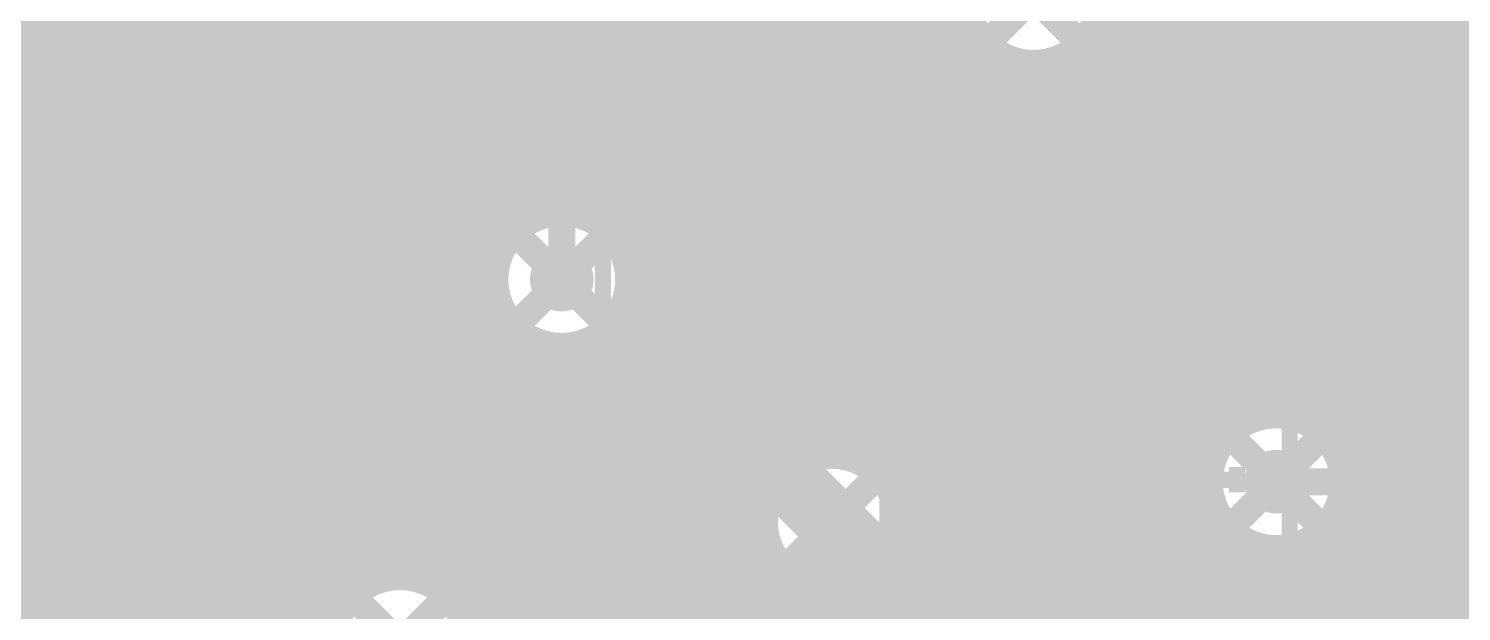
# Model space of a CAD drawing. Extents: x -3 to 92, y -53 to 125.
# Drawn here: x 40.06 to 53.56, y 66.6 to 72.09 of the extents above; entities that cross this region are included whole.
import ezdxf

# ---------------------------------------------------------------- set-up
doc = ezdxf.new("R2010")
doc.units = 0
doc.header["$MEASUREMENT"] = 0
doc.layers.get('0').update_dxf_attribs({"linetype": 'CONTINUOUS'})
for name, color, linetype in [('23-325-0_AST', 7, 'CONTINUOUS'), ('23-325-0_BOT', 7, 'CONTINUOUS'), ('23-325-0_DRD', 2, 'CONTINUOUS'), ('23-325-0_IN1', 4, 'CONTINUOUS'), ('23-325-0_IN2', 3, 'CONTINUOUS'), ('23-325-0_SMT', 10, 'CONTINUOUS'), ('23-325-0_SPT', 14, 'CONTINUOUS'), ('23-325-0_SST', 9, 'CONTINUOUS'), ('23-325-0_TOP', 12, 'CONTINUOUS'), ('THRUHOLE_TAP', 8, 'CONTINUOUS')]:
    doc.layers.add(name, color=color, linetype=linetype)

# ---------------------------------------------------------------- blocks, each defined once
blk = doc.blocks.new('ROUND_68')
at = {"const_width": 0.29972}
blk.add_lwpolyline([(-0.14986, 0, 1), (0.14986, 0, 1)], format="xyb", close=True, dxfattribs=at)
blk = doc.blocks.new('ROUND_78')
at = {"const_width": 0.29972}
blk.add_lwpolyline([(-0.14986, 0, 1), (0.14986, 0, 1)], format="xyb", close=True, dxfattribs=at)
blk = doc.blocks.new('RECTANGLE_7')
blk.add_solid([(0.4064, 0.4826), (0.4064, -0.4826), (-0.4064, 0.4826), (-0.4064, -0.4826)])
blk = doc.blocks.new('RECTANGLE_40')
blk.add_solid([(0.635, 0.508), (0.635, -0.508), (-0.635, 0.508), (-0.635, -0.508)])
blk = doc.blocks.new('RECTANGLE_42')
blk.add_solid([(0.9017, 0.508), (0.9017, -0.508), (-0.9017, 0.508), (-0.9017, -0.508)])
blk = doc.blocks.new('RECTANGLE_48')
blk.add_solid([(0.65024, 0.44958), (0.65024, -0.44958), (-0.65024, 0.44958), (-0.65024, -0.44958)])
blk = doc.blocks.new('RECTANGLE_53')
blk.add_solid([(0.65024, 0.29972), (0.65024, -0.29972), (-0.65024, 0.29972), (-0.65024, -0.29972)])
blk = doc.blocks.new('ROUND_84')
at = {"const_width": 0.10033}
blk.add_lwpolyline([(-0.050164, 0, 1), (0.050164, 0, 1)], format="xyb", close=True, dxfattribs=at)

msp = doc.modelspace()

# ---------------------------------------------------------------- linework, layer by layer
at = {"layer": '23-325-0_AST'}
for points, const_width in [([(56.261, 69.088), (51.689, 69.088), (51.689, 70.866), (51.943, 71.12), (51.689, 71.374), (51.689, 73.152), (56.261, 73.152), (56.261, 69.088)], 0.1524), ([(38.354, 71.9836), (42.164, 71.9836), (42.164, 68.961), (37.8206, 68.961), (37.8206, 71.4502), (38.354, 71.9836)], 0.20066), ([(47.1805, 71.9455), (44.2595, 71.9455), (44.2595, 70.3072), (47.1805, 70.3072), (47.1805, 71.9455)], 0.1524), ([(53.79974, 71.73722), (53.62956, 71.79818), (53.45938, 71.79818), (53.29174, 71.73722), (53.29174, 71.38162), (53.45938, 71.3232), (53.62956, 71.3232), (53.79974, 71.38162), (53.79974, 71.73722), (53.96738, 71.79818), (54.13756, 71.79818), (54.30774, 71.73722), (54.30774, 71.38162), (54.13756, 71.3232), (53.96738, 71.3232), (53.79974, 71.38162)], 0.1524), ([(44.50334, 71.15556), (44.85894, 71.15556), (44.97832, 71.32574), (44.97832, 71.49592), (44.85894, 71.66356), (44.50334, 71.66356), (44.50334, 70.64756)], 0.1524), ([(45.75556, 71.15556), (45.39996, 71.15556), (45.34154, 71.32574), (45.34154, 71.49592), (45.39996, 71.66356), (45.75556, 71.66356), (45.81652, 71.49592), (45.81652, 71.32574), (45.57776, 70.64756)], 0.1524), ([(46.65472, 70.64756), (46.17974, 70.64756), (46.65472, 71.32574), (46.65472, 71.49592), (46.59376, 71.66356), (46.23816, 71.66356), (46.17974, 71.49592)], 0.1524), ([(44.80052, 71.15556), (44.97832, 70.64756)], 0.1524), ([(40.19804, 69.84238), (40.19804, 70.85838), (40.07866, 70.6882)], 0.1524), ([(54.13756, 70.485), (54.30774, 70.54342), (54.30774, 70.78218), (54.13756, 70.8406), (53.96738, 70.95998), (53.45938, 70.95998), (53.29174, 70.89902), (53.29174, 70.54342), (53.45938, 70.485), (54.13756, 70.485)], 0.1524), ([(41.15562, 70.1802), (40.68064, 70.1802), (40.91686, 70.85838), (41.03624, 70.85838), (41.03624, 69.84238)], 0.1524), ([(40.31742, 69.84238), (40.07866, 69.84238)], 0.1524), ([(44.65066, 68.57746), (44.8564, 68.77304), (48.15332, 68.77304), (48.15332, 64.57696), (44.54906, 64.57696), (44.54906, 68.47586), (44.65066, 68.57746)], 0.1524), ([(51.943, 68.707), (51.943, 63.373), (54.737, 63.373), (54.737, 68.707), (51.943, 68.707)], 0.1524), ([(46.26102, 67.4116), (46.26102, 67.7672), (46.42866, 67.82816), (46.59884, 67.82816), (46.76902, 67.7672), (46.76902, 67.4116), (46.59884, 67.35318), (46.42866, 67.35318), (45.75302, 67.5894)], 0.1524), ([(53.71084, 67.32778), (52.69484, 67.32778), (52.86248, 67.2084)], 0.1524), ([(46.76902, 66.87058), (45.75302, 66.87058), (45.92066, 66.7512)], 0.1524), ([(46.76902, 66.98996), (46.76902, 66.7512)], 0.1524), ([(32.40532, 64.54394), (32.40532, 66.69532), (41.25468, 66.69532), (41.25468, 61.30544), (40.60444, 61.30544), (40.60444, 66.24574), (40.005, 65.64376), (33.655, 65.64376)], 0.1524), ([(53.71084, 66.43116), (53.54066, 66.31178), (53.37048, 66.25336), (53.03266, 66.25336), (52.86248, 66.31178), (52.69484, 66.43116), (52.69484, 66.548), (52.86248, 66.66738), (53.03266, 66.7258), (53.37048, 66.7258), (53.54066, 66.66738), (53.71084, 66.548), (53.71084, 66.43116)], 0.1524)]:
    msp.add_lwpolyline(points, dxfattribs=dict(at, const_width=const_width))
at = {"layer": '23-325-0_BOT'}
for points, const_width in [([(41.275, 124.46), (41.275, 50.41646)], 0.254), ([(41.5036, 124.46), (41.5036, 46.101)], 0.254), ([(41.7322, 124.46), (41.7322, 46.101)], 0.254), ([(41.9608, 124.46), (41.9608, 46.101)], 0.254), ([(42.1894, 124.46), (42.1894, 49.68748)], 0.254), ([(42.418, 124.46), (42.418, 50.03038)], 0.254), ([(46.5328, 124.46), (46.5328, 62.09284)], 0.254), ([(48.133, 124.46), (48.133, 67.83832)], 0.254), ([(48.3616, 124.46), (48.3616, 50.2158)], 0.254), ([(48.5902, 124.46), (48.5902, 63.90386)], 0.254), ([(48.8188, 124.46), (48.8188, 64.19596)], 0.254), ([(50.1904, 124.46), (50.1904, 64.99606)], 0.254), ([(50.419, 124.46), (50.419, 59.25058)], 0.254), ([(43.7896, 121.75998), (43.7896, 66.88074)], 0.254), ([(52.0192, 121.72188), (52.0192, 68.4149)], 0.254), ([(52.2478, 121.5771), (52.2478, 68.2752)], 0.254), ([(52.4764, 121.49836), (52.4764, 67.80276)], 0.254), ([(40.894, 39.116), (40.894, 50.165), (40.259, 50.8), (40.259, 107.823), (40.64, 108.204), (40.64, 109.22)], 0.254), ([(41.0464, 107.99318), (41.0464, 50.65776)], 0.254), ([(40.8178, 107.7341), (40.8178, 50.88636)], 0.254), ([(40.7162, 107.6325), (40.7162, 50.98796)], 0.254), ([(52.705, 84.46262), (52.705, 67.57416)], 0.254), ([(44.958, 80.772), (45.847, 79.883), (45.847, 51.562), (46.482, 50.927), (46.482, 45.72)], 0.254), ([(51.181, 80.645), (51.181, 67.056), (52.197, 66.04), (52.197, 49.403), (53.975, 47.625), (53.975, 39.624), (53.594, 39.243), (53.594, 38.227)], 0.254), ([(51.7906, 80.48498), (51.7906, 68.44792)], 0.254), ([(50.6476, 80.30972), (50.6476, 59.07786)], 0.254), ([(50.7238, 80.21066), (50.7238, 67.056)], 0.254), ([(51.6382, 80.21066), (51.6382, 68.42252)], 0.254), ([(46.3042, 79.883), (46.3042, 62.01918)], 0.254), ([(55.118, 38.989), (54.991, 39.116), (54.991, 48.133), (53.34, 49.784), (53.34, 75.057), (54.356, 76.073), (54.356, 77.47)], 0.254), ([(45.0088, 75.6412), (45.0088, 73.3552), (44.323, 72.6694), (44.323, 69.469), (45.339, 68.453), (45.339, 53.086), (44.069, 51.816), (44.069, 46.228), (43.18, 45.339)], 0.254), ([(46.7614, 75.40498), (46.7614, 62.0776)], 0.254), ([(47.9044, 75.22972), (47.9044, 68.0212)], 0.254), ([(46.99, 75.06208), (46.99, 67.564)], 0.254), ([(52.8828, 75.057), (52.8828, 67.39636)], 0.254), ([(47.2186, 74.95286), (47.2186, 67.93992)], 0.254), ([(47.4472, 74.94016), (47.4472, 68.0593)], 0.254), ([(47.6758, 75.01382), (47.6758, 68.08216)], 0.254), ([(42.6466, 74.17562), (42.6466, 69.20484)], 0.254), ([(42.8752, 73.98512), (42.8752, 69.39788)], 0.254), ([(43.561, 74.0664), (43.561, 69.31406)], 0.254), ([(43.1038, 73.92162), (43.1038, 69.46138)], 0.254), ([(43.3324, 73.94448), (43.3324, 69.43852)], 0.254), ([(43.8658, 72.6694), (43.8658, 69.469)], 0.254), ([(43.8658, 72.009), (40.7162, 72.009)], 0.254), ([(49.02708, 72.009), (46.3042, 72.009)], 0.254), ([(49.0474, 71.9836), (49.0474, 64.42456)], 0.254), ([(50.7238, 72.009), (50.03038, 72.009)], 0.254), ([(52.8828, 72.009), (51.6382, 72.009)], 0.254), ([(49.276, 71.81342), (49.276, 64.88684)], 0.254), ([(49.9618, 71.93026), (49.9618, 65.12052)], 0.254), ([(43.8658, 71.7804), (40.7162, 71.7804)], 0.254), ([(49.36998, 71.7804), (46.3042, 71.7804)], 0.254), ([(49.5046, 71.76008), (49.5046, 65.07988)], 0.254), ([(50.7238, 71.7804), (49.68748, 71.7804)], 0.254), ([(49.7332, 71.7931), (49.7332, 65.14338)], 0.254), ([(52.8828, 71.7804), (51.6382, 71.7804)], 0.254), ([(43.8658, 71.5518), (40.7162, 71.5518)], 0.254), ([(50.7238, 71.5518), (46.3042, 71.5518)], 0.254), ([(52.8828, 71.5518), (51.6382, 71.5518)], 0.254), ([(43.8658, 71.3232), (40.7162, 71.3232)], 0.254), ([(50.7238, 71.3232), (46.3042, 71.3232)], 0.254), ([(52.8828, 71.3232), (51.6382, 71.3232)], 0.254), ([(43.8658, 71.0946), (40.7162, 71.0946)], 0.254), ([(50.7238, 71.0946), (46.3042, 71.0946)], 0.254), ([(52.8828, 71.0946), (51.6382, 71.0946)], 0.254), ([(43.8658, 70.866), (40.7162, 70.866)], 0.254), ([(50.7238, 70.866), (46.3042, 70.866)], 0.254), ([(52.8828, 70.866), (51.6382, 70.866)], 0.254), ([(43.8658, 70.6374), (40.7162, 70.6374)], 0.254), ([(50.7238, 70.6374), (46.3042, 70.6374)], 0.254), ([(52.8828, 70.6374), (51.6382, 70.6374)], 0.254), ([(43.8658, 70.4088), (40.7162, 70.4088)], 0.254), ([(50.7238, 70.4088), (46.3042, 70.4088)], 0.254), ([(52.8828, 70.4088), (51.6382, 70.4088)], 0.254), ([(43.8658, 70.1802), (40.7162, 70.1802)], 0.254), ([(50.7238, 70.1802), (46.3042, 70.1802)], 0.254), ([(52.8828, 70.1802), (51.6382, 70.1802)], 0.254), ([(43.8658, 69.9516), (40.7162, 69.9516)], 0.254), ([(50.7238, 69.9516), (46.3042, 69.9516)], 0.254), ([(52.8828, 69.9516), (51.6382, 69.9516)], 0.254), ([(43.8658, 69.723), (40.7162, 69.723)], 0.254), ([(50.7238, 69.723), (46.3042, 69.723)], 0.254), ([(52.8828, 69.723), (51.6382, 69.723)], 0.254), ([(43.8658, 69.4944), (40.7162, 69.4944)], 0.254), ([(50.7238, 69.4944), (46.3042, 69.4944)], 0.254), ([(52.8828, 69.4944), (51.6382, 69.4944)], 0.254), ([(42.69486, 69.2658), (40.7162, 69.2658)], 0.254), ([(43.91406, 69.2658), (43.6118, 69.2658)], 0.254), ([(50.7238, 69.2658), (46.3042, 69.2658)], 0.254), ([(52.8828, 69.2658), (51.6382, 69.2658)], 0.254), ([(44.00296, 69.14134), (44.8818, 68.2625)], 0.254), ([(44.0182, 69.1261), (44.0182, 66.7258)], 0.254), ([(42.5577, 69.0372), (40.7162, 69.0372)], 0.254), ([(44.1071, 69.0372), (43.7515, 69.0372)], 0.254), ([(50.7238, 69.0372), (46.3042, 69.0372)], 0.254), ([(52.8828, 69.0372), (51.6382, 69.0372)], 0.254), ([(44.2468, 68.8975), (44.2468, 52.63896)], 0.254), ([(42.52468, 68.8086), (40.7162, 68.8086)], 0.254), ([(44.3357, 68.8086), (43.78452, 68.8086)], 0.254), ([(50.7238, 68.8086), (46.3042, 68.8086)], 0.254), ([(52.8828, 68.8086), (51.6382, 68.8086)], 0.254), ([(42.57802, 68.58), (40.7162, 68.58)], 0.254), ([(44.5643, 68.58), (43.73118, 68.58)], 0.254), ([(44.4754, 68.6689), (44.4754, 52.86756)], 0.254), ([(50.7238, 68.58), (46.3042, 68.58)], 0.254), ([(52.8828, 68.58), (51.6382, 68.58)], 0.254), ([(42.6466, 68.46062), (42.6466, 50.1396)], 0.254), ([(44.704, 68.4403), (44.704, 53.09616)], 0.254), ([(42.7482, 68.3514), (40.7162, 68.3514)], 0.254), ([(44.7929, 68.3514), (43.55846, 68.3514)], 0.254), ([(43.561, 68.3514), (43.561, 66.92392)], 0.254), ([(50.7238, 68.3514), (46.3042, 68.3514)], 0.254), ([(52.8828, 68.3514), (52.15128, 68.3514)], 0.254), ([(42.8752, 68.27012), (42.8752, 50.8762)], 0.254), ([(43.1038, 68.20662), (43.1038, 66.7258)], 0.254), ([(43.3324, 68.22948), (43.3324, 66.88074)], 0.254), ([(44.8818, 68.2625), (44.8818, 53.27396)], 0.254), ([(44.8818, 68.1228), (40.7162, 68.1228)], 0.254), ([(50.7238, 68.1228), (46.3042, 68.1228)], 0.254), ([(52.8828, 68.1228), (52.36718, 68.1228)], 0.254), ([(44.8818, 67.8942), (40.7162, 67.8942)], 0.254), ([(47.16526, 67.8942), (46.3042, 67.8942)], 0.254), ([(50.7238, 67.8942), (48.0822, 67.8942)], 0.254), ([(51.816, 67.818), (52.705, 66.929), (52.705, 49.657), (54.483, 47.879), (54.483, 39.116), (54.229, 38.862)], 0.254), ([(52.8828, 67.8942), (52.44084, 67.8942)], 0.254), ([(52.44592, 67.83324), (52.8828, 67.39636)], 0.254), ([(44.8818, 67.6656), (40.7162, 67.6656)], 0.254), ([(47.01794, 67.6656), (46.3042, 67.6656)], 0.254), ([(47.625, 67.437), (47.625, 54.229), (47.625, 50.038), (48.133, 49.53), (48.133, 33.274)], 0.635), ([(47.625, 54.229), (47.625, 67.437)], 0.635), ([(50.7238, 67.6656), (48.22952, 67.6656)], 0.254), ([(52.8828, 67.6656), (52.61356, 67.6656)], 0.254), ([(44.8818, 67.437), (40.7162, 67.437)], 0.254), ([(46.9773, 67.437), (46.3042, 67.437)], 0.254), ([(46.9773, 67.437), (46.9773, 61.97854)], 0.254), ([(48.2727, 67.437), (48.2727, 54.229)], 0.254), ([(50.7238, 67.437), (48.2727, 67.437)], 0.254), ([(48.2727, 67.437), (48.2727, 54.229)], 0.254), ([(52.8828, 67.437), (52.84216, 67.437)], 0.254), ([(44.8818, 67.2084), (40.7162, 67.2084)], 0.254), ([(46.9773, 67.2084), (46.3042, 67.2084)], 0.254), ([(50.7238, 67.2084), (48.2727, 67.2084)], 0.254), ([(44.8818, 66.9798), (40.7162, 66.9798)], 0.254), ([(46.9773, 66.9798), (46.3042, 66.9798)], 0.254), ([(50.72888, 66.9798), (48.2727, 66.9798)], 0.254), ([(43.12666, 66.7512), (40.7162, 66.7512)], 0.254), ([(44.8818, 66.7512), (43.9928, 66.7512)], 0.254), ([(46.9773, 66.7512), (46.3042, 66.7512)], 0.254), ([(50.84064, 66.7512), (48.2727, 66.7512)], 0.254), ([(50.86096, 66.72834), (51.7398, 65.8495)], 0.254), ([(50.8762, 66.7131), (50.8762, 51.2318)], 0.254), ([(42.97426, 66.5226), (40.7162, 66.5226)], 0.254), ([(44.8818, 66.5226), (44.14774, 66.5226)], 0.254), ([(46.9773, 66.5226), (46.3042, 66.5226)], 0.254), ([(51.0667, 66.5226), (48.2727, 66.5226)], 0.254), ([(51.1048, 66.4845), (51.1048, 47.41926)], 0.254)]:
    msp.add_lwpolyline(points, dxfattribs=dict(at, const_width=const_width))
at = {"layer": '23-325-0_BOT', "const_width": 0.254}
for points in [[(48.90008, 72.39, 0.4142136), (49.53, 71.76008)], [(49.53, 71.76008, 0.4142136), (50.15992, 72.39)], [(43.1546, 69.46392, 0.4142136), (42.52468, 68.834)], [(43.78452, 68.834, 0.4142136), (43.1546, 69.46392)], [(43.8658, 69.469, 0.1989124), (43.99971, 69.14571)], [(42.52468, 68.834, 0.4142136), (43.1546, 68.20408)], [(43.1546, 68.20408, 0.4142136), (43.78452, 68.834)], [(51.816, 68.44792, 0.0716356), (51.63826, 68.42232)], [(52.44592, 67.83324, 0.4071472), (51.816, 68.44792)], [(47.625, 68.0847, 0.4142136), (46.9773, 67.437)], [(48.2727, 67.437, 0.4142136), (47.625, 68.0847)], [(50.7238, 67.056, 0.1989124), (50.85771, 66.73271)], [(43.561, 66.92392, 0.4142136), (42.93108, 66.294)], [(44.19092, 66.294, 0.4142136), (43.561, 66.92392)]]:
    msp.add_lwpolyline(points, format="xyb", dxfattribs=at)
at = {"layer": '23-325-0_DRD', "const_width": 0.254}
for points in [[(50.165, 73.025), (48.895, 71.755)], [(50.165, 71.755), (48.895, 73.025)], [(45.72, 70.358), (44.45, 69.088)], [(45.72, 69.088), (44.45, 70.358)], [(43.7896, 69.469), (42.5196, 68.199)], [(43.7896, 68.199), (42.5196, 69.469)], [(52.451, 68.453), (51.181, 67.183)], [(52.451, 67.183), (51.181, 68.453)], [(48.26, 68.072), (46.99, 66.802)], [(48.26, 66.802), (46.99, 68.072)], [(48.26, 68.072), (46.99, 66.802)], [(48.26, 66.802), (46.99, 68.072)], [(44.196, 66.929), (42.926, 65.659)], [(44.196, 65.659), (42.926, 66.929)]]:
    msp.add_lwpolyline(points, dxfattribs=at)
at = {"layer": '23-325-0_IN1', "const_width": 0.254}
for points in [[(41.4782, 124.46), (41.4782, 51.0032)], [(41.7068, 124.46), (41.7068, 51.0032)], [(41.9354, 124.46), (41.9354, 51.0032)], [(42.164, 124.46), (42.164, 51.0032)], [(42.3926, 124.46), (42.3926, 51.0032)], [(42.6212, 124.46), (42.6212, 51.0032)], [(42.8498, 124.46), (42.8498, 51.0032)], [(43.0784, 124.46), (43.0784, 66.69786)], [(43.307, 124.46), (43.307, 66.87058)], [(43.5356, 124.46), (43.5356, 66.92392)], [(43.7642, 124.46), (43.7642, 66.8909)], [(43.9928, 124.46), (43.9928, 66.7512)], [(44.2214, 124.46), (44.2214, 51.0032)], [(45.8216, 124.46), (45.8216, 51.0032)], [(46.0502, 124.46), (46.0502, 61.75756)], [(46.2788, 124.46), (46.2788, 62.00394)], [(46.5074, 124.46), (46.5074, 62.0903)], [(46.736, 124.46), (46.736, 62.08522)], [(46.9646, 124.46), (46.9646, 61.9887)], [(47.1932, 124.46), (47.1932, 67.8942)], [(47.4218, 124.46), (47.4218, 68.0339)], [(47.6504, 124.46), (47.6504, 68.06692)], [(47.879, 124.46), (47.879, 68.01358)], [(48.1076, 124.46), (48.1076, 67.84086)], [(48.3362, 124.46), (48.3362, 39.4462)], [(48.5648, 124.46), (48.5648, 51.7906)], [(48.7934, 124.46), (48.7934, 51.94554)], [(50.165, 124.46), (50.165, 65.01638)], [(50.3936, 124.46), (50.3936, 64.67348)], [(53.594, 121.94286), (53.594, 38.85692)], [(51.9938, 121.7422), (51.9938, 68.42252)], [(53.3654, 121.70156), (53.3654, 38.81374)], [(52.2224, 121.5898), (52.2224, 68.29806)], [(52.451, 121.50598), (52.451, 26.65984)], [(52.9082, 121.49328), (52.9082, 26.91638)], [(53.1368, 121.5644), (53.1368, 38.6588)], [(52.6796, 121.4755), (52.6796, 26.85288)], [(41.2496, 109.05998), (41.2496, 51.0032)], [(40.1066, 108.88472), (40.1066, 51.0032)], [(40.3352, 108.66882), (40.3352, 51.0032)], [(41.021, 108.71708), (41.021, 51.0032)], [(40.5638, 108.59516), (40.5638, 51.0032)], [(40.7924, 108.60786), (40.7924, 51.0032)], [(50.6222, 80.3529), (50.6222, 51.3969)], [(51.7652, 80.40878), (51.7652, 68.44538)], [(50.8508, 80.10906), (50.8508, 51.2572)], [(51.5366, 80.1243), (51.5366, 68.38188)], [(51.0794, 80.0227), (51.0794, 47.3837)], [(51.308, 80.02778), (51.308, 68.18884)], [(44.45, 75.3491), (44.45, 51.0032)], [(45.593, 75.40498), (45.593, 70.09384)], [(44.6786, 75.10526), (44.6786, 70.20306)], [(45.3644, 75.1205), (45.3644, 70.28688)], [(44.9072, 75.0189), (44.9072, 70.32752)], [(45.1358, 75.02398), (45.1358, 70.35038)], [(49.02708, 72.009), (39.60622, 72.009)], [(49.022, 72.01662), (49.022, 51.98872)], [(79.25308, 72.009), (50.03038, 72.009)], [(49.2506, 71.82612), (49.2506, 64.85128)], [(49.9364, 71.9074), (49.9364, 65.1256)], [(49.36998, 71.7804), (39.6113, 71.7804)], [(49.4792, 71.76262), (49.4792, 65.06718)], [(79.59598, 71.7804), (49.68748, 71.7804)], [(49.7078, 71.78548), (49.7078, 65.14084)], [(86.36, 71.5518), (39.52494, 71.5518)], [(86.36, 71.3232), (39.27856, 71.3232)], [(86.36, 71.0946), (33.64992, 71.0946)], [(86.36, 70.866), (33.59658, 70.866)], [(86.36, 70.6374), (33.42386, 70.6374)], [(86.36, 70.4088), (1.89484, 70.4088)], [(44.65066, 70.1802), (1.82118, 70.1802)], [(86.36, 70.1802), (45.5168, 70.1802)], [(44.49826, 69.9516), (1.60528, 69.9516)], [(86.36, 69.9516), (45.67174, 69.9516)], [(44.45508, 69.723), (11.67384, 69.723)], [(61.34862, 69.723), (45.71492, 69.723)], [(44.49826, 69.4944), (11.86688, 69.4944)], [(54.52872, 69.4944), (45.67174, 69.4944)], [(44.65066, 69.2658), (11.93038, 69.2658)], [(54.31282, 69.2658), (45.5168, 69.2658)], [(45.593, 69.34962), (45.593, 51.0032)], [(44.6786, 69.2404), (44.6786, 51.0032)], [(44.9072, 69.11848), (44.9072, 51.0032)], [(45.3644, 69.15912), (45.3644, 51.0032)], [(54.23916, 69.0372), (11.90752, 69.0372)], [(45.1358, 69.09562), (45.1358, 51.0032)], [(54.25186, 68.8086), (17.81048, 68.8086)], [(54.36108, 68.58), (18.15338, 68.58)], [(51.48072, 68.3514), (18.2626, 68.3514)], [(54.70398, 68.3514), (52.15128, 68.3514)], [(51.26482, 68.1228), (18.27784, 68.1228)], [(62.78626, 68.1228), (52.36718, 68.1228)], [(47.19066, 67.8942), (18.20418, 67.8942)], [(51.19116, 67.8942), (48.0568, 67.8942)], [(62.6491, 67.8942), (52.44084, 67.8942)], [(47.03826, 67.6656), (17.98828, 67.6656)], [(51.20386, 67.6656), (48.21174, 67.6656)], [(62.61608, 67.6656), (52.4256, 67.6656)], [(46.99508, 67.437), (5.52958, 67.437)], [(51.31308, 67.437), (48.25492, 67.437)], [(51.308, 67.44462), (51.308, 47.48022)], [(62.66942, 67.437), (52.31638, 67.437)], [(51.5366, 67.25412), (51.5366, 47.4853)], [(52.2224, 67.3354), (52.2224, 39.19728)], [(47.03826, 67.2084), (5.35686, 67.2084)], [(51.65598, 67.2084), (48.21174, 67.2084)], [(51.7652, 67.19062), (51.7652, 47.39894)], [(62.8396, 67.2084), (51.97348, 67.2084)], [(51.9938, 67.21348), (51.9938, 47.15256)], [(47.19066, 66.9798), (-2.413, 66.9798)], [(47.1932, 66.97726), (47.1932, 61.70422)], [(69.42582, 66.9798), (48.0568, 66.9798)], [(48.1076, 67.0306), (48.1076, 54.63286)], [(47.4218, 66.8401), (47.4218, 54.8259)], [(47.879, 66.86042), (47.879, 54.80558)], [(43.12666, 66.7512), (38.2778, 66.7512)], [(69.35216, 66.7512), (43.9928, 66.7512)], [(47.6504, 66.80708), (47.6504, 54.85892)], [(42.97426, 66.5226), (38.43274, 66.5226)], [(69.36486, 66.5226), (44.14774, 66.5226)]]:
    msp.add_lwpolyline(points, dxfattribs=at)
for points in [[(48.90008, 72.39, 0.4142136), (49.53, 71.76008)], [(49.53, 71.76008, 0.4142136), (50.15992, 72.39)], [(45.085, 70.35292, 0.4142136), (44.45508, 69.723)], [(45.71492, 69.723, 0.4142136), (45.085, 70.35292)], [(44.45508, 69.723, 0.4142136), (45.085, 69.09308)], [(45.085, 69.09308, 0.4142136), (45.71492, 69.723)], [(51.816, 68.44792, 0.4142136), (51.18608, 67.818)], [(52.44592, 67.818, 0.4142136), (51.816, 68.44792)], [(47.625, 68.06692, 0.4142136), (46.99508, 67.437)], [(47.625, 68.06692, 0.4142136), (46.99508, 67.437)], [(48.25492, 67.437, 0.4142136), (47.625, 68.06692)], [(48.25492, 67.437, 0.4142136), (47.625, 68.06692)], [(51.18608, 67.818, 0.4142136), (51.816, 67.18808)], [(51.816, 67.18808, 0.4142136), (52.44592, 67.818)], [(46.99508, 67.437, 0.4142136), (47.625, 66.80708)], [(46.99508, 67.437, 0.4142136), (47.625, 66.80708)], [(47.625, 66.80708, 0.4142136), (48.25492, 67.437)], [(47.625, 66.80708, 0.4142136), (48.25492, 67.437)], [(43.561, 66.92392, 0.4142136), (42.93108, 66.294)], [(44.19092, 66.294, 0.4142136), (43.561, 66.92392)]]:
    msp.add_lwpolyline(points, format="xyb", dxfattribs=at)
at = {"layer": '23-325-0_IN2', "const_width": 0.254}
for points in [[(38.989, 73.406), (45.974, 73.406), (50.419, 68.961), (54.864, 68.961)], [(38.989, 71.882), (39.116, 71.755), (43.815, 71.755), (45.085, 70.485), (45.085, 69.723)]]:
    msp.add_lwpolyline(points, dxfattribs=at)
at = {"layer": '23-325-0_SST'}
for points, const_width in [([(56.261, 69.088), (56.261, 73.152), (51.689, 73.152), (51.689, 71.374), (51.943, 71.12), (51.689, 70.866), (51.689, 69.088), (56.261, 69.088)], 0.1524), ([(38.354, 71.9836), (42.164, 71.9836), (42.164, 68.961), (37.8206, 68.961), (37.8206, 71.4502), (38.354, 71.9836)], 0.20066), ([(47.1805, 71.9455), (44.2595, 71.9455), (44.2595, 70.3072), (47.1805, 70.3072), (47.1805, 71.9455)], 0.1524), ([(46.54804, 69.08038), (46.54804, 70.09638), (46.42866, 69.9262)], 0.1524), ([(45.94606, 70.09638), (45.94606, 69.25056), (45.88764, 69.08038), (45.53204, 69.08038), (45.47362, 69.25056), (45.47362, 70.09638)], 0.1524), ([(47.08906, 69.58838), (47.44466, 69.58838), (47.50562, 69.4182), (47.50562, 69.25056), (47.44466, 69.08038), (47.08906, 69.08038), (47.03064, 69.25056), (47.03064, 69.4182), (47.26686, 70.09638)], 0.1524), ([(46.66742, 69.08038), (46.42866, 69.08038)], 0.1524), ([(44.65066, 68.57746), (44.54906, 68.47586), (44.54906, 64.57696), (48.15332, 64.57696), (48.15332, 68.77304), (44.8564, 68.77304), (44.65066, 68.57746)], 0.1524), ([(45.15612, 64.67602), (45.15612, 68.77304)], 0.1524), ([(51.943, 68.707), (54.737, 68.707), (54.737, 63.373), (51.943, 63.373), (51.943, 68.707)], 0.1524), ([(45.7581, 68.35902), (45.42028, 68.35902)], 0.1524), ([(45.51172, 68.46316), (45.51172, 68.13804)], 0.1524), ([(45.64888, 68.47078), (45.64888, 68.13042)], 0.1524), ([(45.75048, 68.22186), (45.4279, 68.22186)], 0.1524), ([(51.4477, 67.95516), (51.4477, 67.7164)], 0.1524), ([(51.4477, 67.83578), (50.4317, 67.83578), (50.60188, 67.7164)], 0.1524), ([(51.4477, 66.93916), (51.28006, 66.81978), (51.10988, 66.76136), (50.77206, 66.76136), (50.60188, 66.81978), (50.4317, 66.93916), (50.4317, 67.056), (50.60188, 67.17538), (50.77206, 67.2338), (51.10988, 67.2338), (51.28006, 67.17538), (51.4477, 67.056), (51.4477, 66.93916)], 0.1524), ([(32.40532, 64.54394), (32.40532, 66.69532), (41.25468, 66.69532), (41.25468, 61.30544), (40.60444, 61.30544), (40.60444, 66.24574), (40.005, 65.64376), (33.655, 65.64376)], 0.1524)]:
    msp.add_lwpolyline(points, dxfattribs=dict(at, const_width=const_width))
at = {"layer": '23-325-0_SST', "const_width": 0.1524}
for points in [[(45.59046, 68.48094, 0.4142136), (45.41012, 68.3006)], [(45.76826, 68.3006, 0.4142136), (45.59046, 68.4784)], [(45.41012, 68.3006, 0.4142136), (45.59046, 68.12026)], [(45.59046, 68.12026, 0.4142136), (45.7708, 68.3006)]]:
    msp.add_lwpolyline(points, format="xyb", dxfattribs=at)
at = {"layer": '23-325-0_TOP'}
for points, const_width in [([(40.5638, 47.6631), (40.5638, 103.6828), (41.656, 104.775), (43.1546, 104.775)], 0.254), ([(41.06418, 47.6631), (41.06418, 98.46818), (41.656, 99.06), (43.1546, 99.06)], 0.254), ([(41.56456, 47.6631), (41.56456, 92.74556), (42.164, 93.345), (43.1546, 93.345)], 0.254), ([(42.06494, 47.6631), (42.06494, 86.84006), (42.85488, 87.63), (43.1546, 87.63)], 0.254), ([(50.165, 81.7118), (50.165, 70.36816)], 0.254), ([(50.3936, 81.7118), (50.3936, 70.59676)], 0.254), ([(50.6222, 80.3529), (50.6222, 70.82536)], 0.254), ([(50.8508, 80.10906), (50.8508, 71.05396)], 0.254), ([(46.4312, 76.835), (46.4312, 71.12)], 0.635), ([(59.94908, 76.2), (59.94908, 74.17308), (59.436, 73.66), (53.721, 73.66), (52.832, 72.771), (52.832, 71.12)], 0.254), ([(47.0789, 75.0062), (47.0789, 71.9328)], 0.254), ([(47.1932, 74.96048), (47.1932, 68.7832)], 0.254), ([(47.4218, 74.93762), (47.4218, 68.5546)], 0.254), ([(47.6504, 75.00112), (47.6504, 68.326)], 0.254), ([(47.879, 74.3331), (47.879, 68.0974)], 0.254), ([(48.1076, 74.3331), (48.1076, 67.8688)], 0.254), ([(48.3362, 74.3331), (48.3362, 68.57492)], 0.254), ([(48.5648, 74.3331), (48.5648, 68.57492)], 0.254), ([(48.7934, 74.3331), (48.7934, 68.99148)], 0.254), ([(51.0794, 74.3331), (51.0794, 71.28256)], 0.254), ([(51.308, 74.3331), (51.308, 71.49846)], 0.254), ([(51.5366, 74.3331), (51.5366, 71.5772)], 0.254), ([(51.7652, 74.3331), (51.7652, 71.5772)], 0.254), ([(51.9938, 74.3331), (51.9938, 71.9582)], 0.254), ([(52.2224, 74.3331), (52.2224, 71.9582)], 0.254), ([(52.3748, 72.771), (52.3748, 71.9582)], 0.254), ([(49.02708, 72.009), (47.0789, 72.009)], 0.254), ([(49.022, 72.01662), (49.022, 69.22516)], 0.254), ([(52.3748, 72.009), (50.03038, 72.009)], 0.254), ([(51.8668, 71.9582), (51.8668, 71.5772)], 0.254), ([(52.3748, 71.9582), (51.8668, 71.9582)], 0.254), ([(39.06266, 47.6631), (39.06266, 49.47666), (40.005, 50.419), (40.005, 70.866), (38.989, 71.882)], 0.254), ([(47.1678, 71.9328), (47.0789, 71.9328)], 0.254), ([(47.1678, 71.9328), (47.1678, 70.3072)], 0.254), ([(49.2506, 71.82612), (49.2506, 69.45376)], 0.254), ([(49.9364, 71.9074), (49.9364, 70.13956)], 0.254), ([(49.36998, 71.7804), (47.1678, 71.7804)], 0.254), ([(49.4792, 71.76262), (49.4792, 69.68236)], 0.254), ([(51.8668, 71.7804), (49.68748, 71.7804)], 0.254), ([(49.7078, 71.78548), (49.7078, 69.91096)], 0.254), ([(51.41214, 71.5518), (47.1678, 71.5518)], 0.254), ([(51.8668, 71.5772), (51.562, 71.5772)], 0.254), ([(51.23942, 71.44258), (48.83404, 69.03974)], 0.254), ([(46.4312, 71.12), (46.4312, 68.6308), (47.625, 67.437)], 0.635), ([(47.625, 67.437), (46.4312, 68.6308), (46.4312, 71.12), (46.4312, 68.6308), (47.625, 67.437), (48.387, 66.675), (51.181, 66.675), (53.34, 64.516), (53.34, 64.3636)], 0.635), ([(51.1175, 71.3232), (47.1678, 71.3232)], 0.254), ([(45.0088, 71.12), (43.1546, 71.12)], 0.254), ([(45.085, 69.723), (45.085, 71.0438), (45.0088, 71.12)], 0.254), ([(50.8889, 71.0946), (47.1678, 71.0946)], 0.254), ([(49.15408, 67.945), (49.15408, 68.71208), (51.562, 71.12), (52.832, 71.12)], 0.254), ([(53.34, 67.7164), (53.848, 67.7164), (53.848, 70.739), (54.229, 71.12), (57.912, 71.12)], 0.254), ([(50.6603, 70.866), (47.1678, 70.866)], 0.254), ([(50.4317, 70.6374), (47.1678, 70.6374)], 0.254), ([(50.2031, 70.4088), (47.1678, 70.4088)], 0.254), ([(47.0789, 70.3072), (47.0789, 68.8975)], 0.254), ([(47.0789, 70.3072), (47.0789, 68.8975)], 0.254), ([(47.1678, 70.3072), (47.0789, 70.3072)], 0.254), ([(47.0789, 70.3072), (47.0789, 68.8975)], 0.254), ([(49.9745, 70.1802), (47.0789, 70.1802)], 0.254), ([(49.7459, 69.9516), (47.0789, 69.9516)], 0.254), ([(43.1546, 68.834), (43.1546, 69.85)], 0.254), ([(49.5173, 69.723), (47.0789, 69.723)], 0.254), ([(49.2887, 69.4944), (47.0789, 69.4944)], 0.254), ([(49.0601, 69.2658), (47.0789, 69.2658)], 0.254), ([(48.8315, 69.0372), (47.0789, 69.0372)], 0.254), ([(47.0789, 68.8975), (48.0822, 67.8942)], 0.254), ([(47.0789, 68.8975), (48.0822, 67.8942)], 0.254), ([(47.0789, 68.8975), (48.0822, 67.8942)], 0.254), ([(48.70704, 68.8086), (47.1678, 68.8086)], 0.254), ([(48.69688, 68.71208), (48.69688, 68.57492)], 0.254), ([(48.69688, 68.58), (47.3964, 68.58)], 0.254), ([(48.69688, 68.57492), (48.17618, 68.57492)], 0.254), ([(48.17618, 68.57492), (48.17618, 67.80276)], 0.254), ([(48.17618, 68.3514), (47.625, 68.3514)], 0.254), ([(48.17618, 68.1228), (47.8536, 68.1228)], 0.254), ([(46.99, 63.2714), (46.99, 66.294), (45.339, 67.945), (43.55592, 67.945)], 0.254), ([(48.17618, 67.8942), (48.0822, 67.8942)], 0.254), ([(53.34, 67.7164), (53.2384, 67.818), (51.816, 67.818)], 0.254)]:
    msp.add_lwpolyline(points, dxfattribs=dict(at, const_width=const_width))
at = {"layer": '23-325-0_TOP', "const_width": 0.254}
for points in [[(48.90008, 72.39, 0.4142136), (49.53, 71.76008)], [(49.53, 71.76008, 0.4142136), (50.15992, 72.39)], [(51.562, 71.5772, 0.1989132), (51.23871, 71.44329)], [(51.562, 71.5772, 0.1989132), (51.23871, 71.44329)], [(48.8315, 69.03466, 0.1989124), (48.69788, 68.71208)]]:
    msp.add_lwpolyline(points, format="xyb", dxfattribs=at)

# ---------------------------------------------------------------- block references
at = {"layer": '23-325-0_BOT'}
for name, p in [('ROUND_68', (45.085, 69.723)), ('ROUND_78', (43.1546, 68.834)), ('ROUND_68', (51.816, 67.818)), ('ROUND_68', (47.625, 67.437))]:
    msp.add_blockref(name, p, dxfattribs=at)
at = {"layer": '23-325-0_IN1'}
for p in [(45.085, 69.723), (43.1546, 68.834), (51.816, 67.818), (47.625, 67.437)]:
    msp.add_blockref('ROUND_78', p, dxfattribs=at)
at = {"layer": '23-325-0_IN2'}
for name, p in [('ROUND_68', (45.085, 69.723)), ('ROUND_78', (43.1546, 68.834)), ('ROUND_68', (51.816, 67.818)), ('ROUND_68', (47.625, 67.437))]:
    msp.add_blockref(name, p, dxfattribs=at)
at = {"layer": '23-325-0_SMT'}
for name, p in [('RECTANGLE_48', (43.1546, 71.12)), ('RECTANGLE_7', (45.0088, 71.12)), ('RECTANGLE_7', (46.4312, 71.12)), ('RECTANGLE_40', (52.832, 71.12)), ('RECTANGLE_48', (43.1546, 69.85)), ('RECTANGLE_53', (43.55592, 67.945)), ('RECTANGLE_53', (49.15408, 67.945)), ('RECTANGLE_42', (53.34, 67.7164))]:
    msp.add_blockref(name, p, dxfattribs=at)
at = {"layer": '23-325-0_SPT'}
for name, p in [('RECTANGLE_48', (43.1546, 71.12)), ('RECTANGLE_7', (45.0088, 71.12)), ('RECTANGLE_7', (46.4312, 71.12)), ('RECTANGLE_40', (52.832, 71.12)), ('RECTANGLE_48', (43.1546, 69.85)), ('RECTANGLE_53', (43.55592, 67.945)), ('RECTANGLE_53', (49.15408, 67.945)), ('RECTANGLE_42', (53.34, 67.7164))]:
    msp.add_blockref(name, p, dxfattribs=at)
at = {"layer": '23-325-0_TOP'}
for name, p in [('RECTANGLE_48', (43.1546, 71.12)), ('RECTANGLE_7', (45.0088, 71.12)), ('RECTANGLE_7', (46.4312, 71.12)), ('RECTANGLE_40', (52.832, 71.12)), ('RECTANGLE_48', (43.1546, 69.85)), ('ROUND_68', (45.085, 69.723)), ('ROUND_68', (43.1546, 68.834)), ('RECTANGLE_53', (43.55592, 67.945)), ('RECTANGLE_53', (49.15408, 67.945)), ('RECTANGLE_42', (53.34, 67.7164)), ('ROUND_68', (51.816, 67.818)), ('ROUND_68', (47.625, 67.437))]:
    msp.add_blockref(name, p, dxfattribs=at)
at = {"layer": 'THRUHOLE_TAP'}
for p in [(45.085, 69.723), (43.1546, 68.834), (51.816, 67.818), (47.625, 67.437)]:
    msp.add_blockref('ROUND_84', p, dxfattribs=at)

doc.saveas('drawing.dxf')
